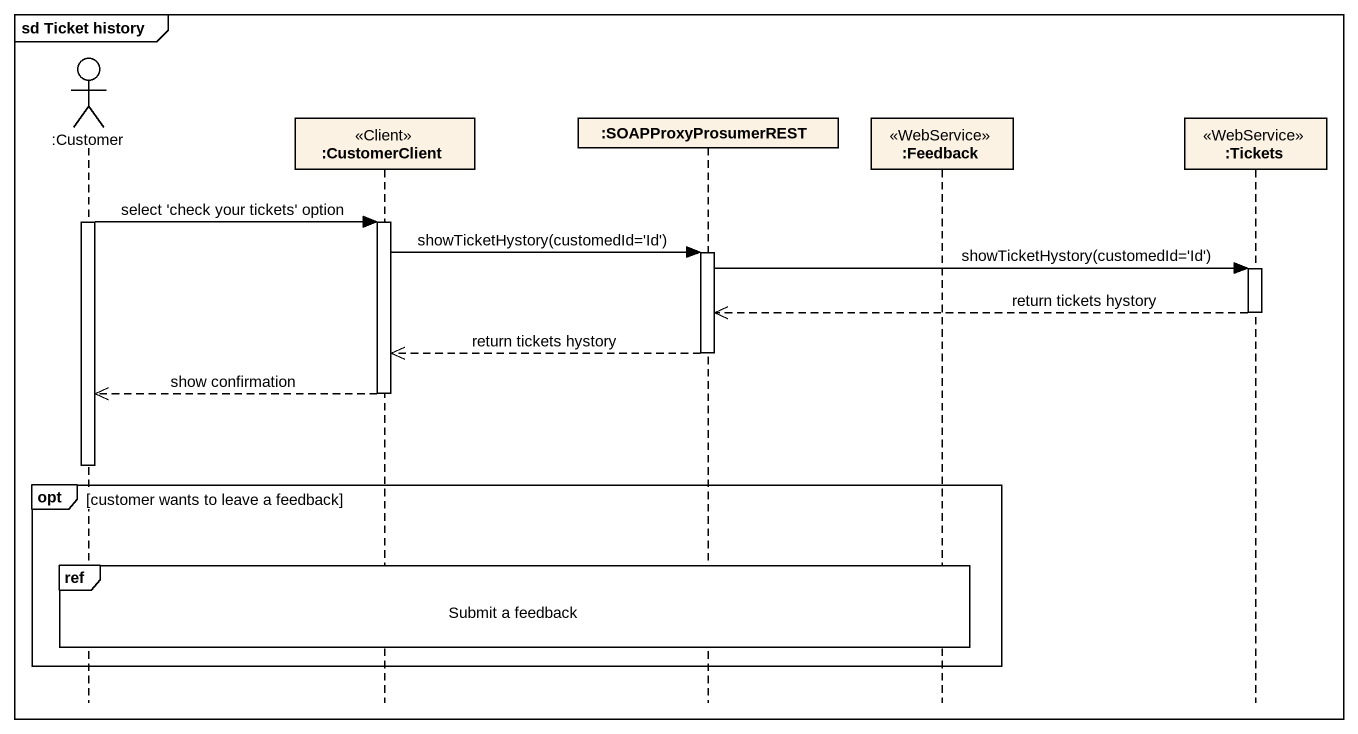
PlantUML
@startuml
mainframe sd Ticket history
hide footbox
actor ":Customer" as Customer
participant ":CustomerClient" as CustomerClient <<Client>>
participant ":SOAPProxyProsumerREST" as SOAPProxyProsumerREST
participant ":Feedback" as Feedback <<WebService>>
participant ":Tickets" as Tickets <<WebService>>

activate Customer
Customer -> CustomerClient : select 'check your tickets' option
activate CustomerClient
CustomerClient -> SOAPProxyProsumerREST : showTicketHystory(customedId='Id')
activate SOAPProxyProsumerREST
SOAPProxyProsumerREST -> Tickets : showTicketHystory(customedId='Id')
activate Tickets
Tickets -->> SOAPProxyProsumerREST : return tickets hystory
deactivate Tickets
SOAPProxyProsumerREST -->> CustomerClient : return tickets hystory
deactivate SOAPProxyProsumerREST
CustomerClient -->> Customer : show confirmation
deactivate CustomerClient
deactivate Customer
opt customer wants to leave a feedback
  ref over Customer, CustomerClient, SOAPProxyProsumerREST, Feedback : Submit a feedback
end
@enduml
